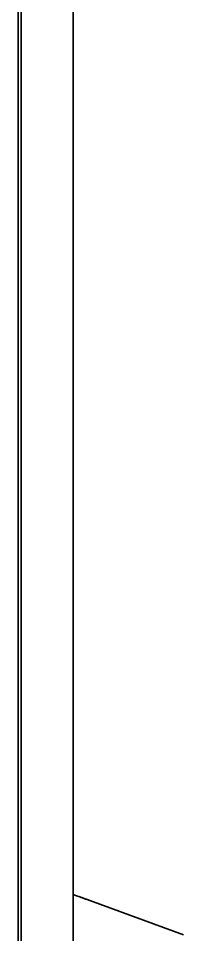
# Model space of a CAD drawing. Extents: x 6327 to 10269, y -393 to 3371.
# Drawn here: x 8112.1 to 8160.3, y 1614.5 to 1882.1 of the extents above; entities that cross this region are included whole.
import ezdxf

# ---------------------------------------------------------------- set-up
doc = ezdxf.new("R2010")
doc.units = 0
doc.header["$LTSCALE"] = 5
doc.layers.add('1', color=7, linetype='CONTINUOUS', true_color=0xffffff)

msp = doc.modelspace()

# ---------------------------------------------------------------- linework, layer by layer
at = {"layer": '1', "color": 7, "linetype": 'Continuous', "lineweight": 35}
for p, q in [((8128.07, 2241.9), (8128.07, 1388.23)), ((8112.07, 2238.19), (8112.07, 1374.13)), ((8112.87, 1374.53), (8112.87, 2235.8)), ((8128.07, 1626.23), (8129.08, 1625.86)), ((8129.08, 1625.86), (8129.7, 1625.63)), ((8132.93, 1624.46), (8160.33, 1614.48))]:
    msp.add_line(p, q, dxfattribs=at)
msp.add_open_spline([(8129.7, 1625.63), (8129.77, 1625.61), (8129.86, 1625.58), (8130, 1625.53), (8130.04, 1625.51), (8130.12, 1625.48), (8130.15, 1625.47), (8130.2, 1625.45), (8130.23, 1625.44), (8130.38, 1625.39), (8130.5, 1625.34), (8130.76, 1625.25), (8130.9, 1625.2), (8131.08, 1625.13), (8131.12, 1625.12), (8131.19, 1625.09), (8131.3, 1625.05), (8131.57, 1624.95), (8131.8, 1624.87), (8132.12, 1624.75), (8132.28, 1624.69), (8132.52, 1624.61), (8132.6, 1624.58), (8132.73, 1624.53), (8132.77, 1624.52), (8132.85, 1624.49), (8132.89, 1624.47), (8132.93, 1624.46)], degree=3, knots=[0, 0, 0, 0, 0.125, 0.125, 0.1875, 0.1875, 0.21875, 0.21875, 0.25, 0.25, 0.375, 0.375, 0.5, 0.5, 0.53125, 0.53125, 0.5625, 0.625, 0.75, 0.75, 0.875, 0.875, 0.9375, 0.9375, 0.96875, 0.96875, 1, 1, 1, 1], dxfattribs=at)

doc.saveas('drawing.dxf')
